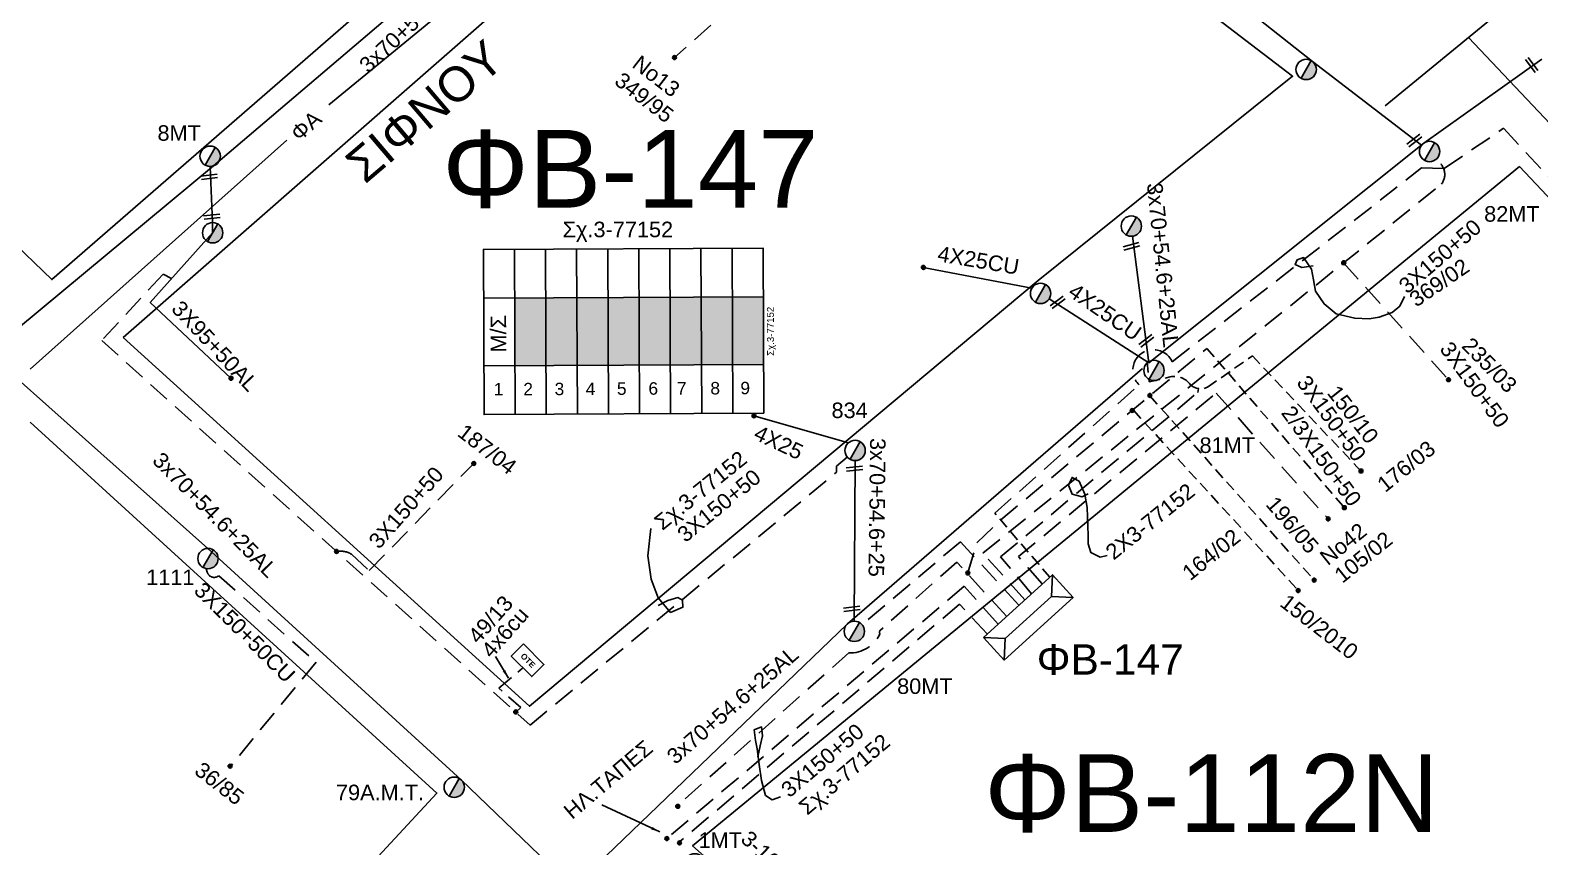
# Model space of a CAD drawing. Header units: millimetres. Extents: x -2449 to 9266, y 48 to 3905.
# Drawn here: x 7761.5 to 7936.4, y 3627.4 to 3722 of the extents above; entities that cross this region are included whole.
import ezdxf
from ezdxf.enums import TextEntityAlignment as Align

# ---------------------------------------------------------------- set-up
doc = ezdxf.new("R2010")
doc.units = ezdxf.units.MM
doc.linetypes.add('DASHED', pattern=[19.05, 12.7, -6.35])
for name, color, linetype in [('Pillar OTE', 7, 'Continuous'), ('Άγνωστα', 7, 'Continuous'), ('Ασφαλειοκιβώτια Χ.Τ 9 αναχωρήσεων', 7, 'Continuous'), ('Επιγραφές - Σχήματα', 7, 'Continuous'), ('Καλώδια ΧΤ   3x150+50CU', 7, 'DASHED'), ('Καλώδια ΧΤ   4x25CU', 7, 'DASHED'), ('Μηχανική τομή', 7, 'Continuous'), ('Στύλος ΦΜ', 7, 'Continuous'), ('Στύλος ΦΜ @ 1', 7, 'Continuous'), ('Συνδέσεις', 7, 'Continuous'), ('Συνεστραμμένα ΧΤ   3x70+54.6+25 AL', 7, 'SYN_LINE'), ('Υποσταθμός πόλεως', 7, 'Continuous'), ('Υπόβαθρο ΔΕΗ', 7, 'Continuous'), ('Υπόγεια Καλώδια Δικτύου ΧΤ   .075', 7, 'DASHED'), ('Υπόγεια καλώδια Παροχών ΧΤ   4x25', 7, 'DASHED'), ('Υπόγεια καλώδια Παροχών ΧΤ   4x6', 7, 'DASHED')]:
    doc.layers.add(name, color=color, linetype=linetype)
doc.styles.add('arial', font='arial.ttf')
doc.styles.get("Standard").update_dxf_attribs({"font": 'arial.ttf'})
doc.linetypes.add('SYN_LINE', pattern='A,0.5,-0.0001,["/\\/\\/\\/",Standard,S=0.1,R=0,X=0,Y=-0.05],-0.25', length=0.7501)
doc.dimstyles.new('ISO-25', dxfattribs={"dimtxt": 2.5, "dimasz": 2.5, "dimexe": 1.25, "dimexo": 0.625, "dimtad": 1, "dimtxsty": 'Standard', "dimcen": 2.5, "dimadec": 0, "dimazin": 0, "dimtfac": 1, "dimtmove": 0, "dimatfit": 3, "dimfxl": 0, "dimarcsym": 0})

# ---------------------------------------------------------------- blocks, each defined once
blk = doc.blocks.new('ΥΠΑΡΧΩΝ ΤΣΙΜΕΝΤΕΝΙΟΣ ΣΤΥΛΟΣ')
at = {"layer": 'Στύλος ΦΜ'}
blk.add_hatch(color=7, dxfattribs=at).paths.add_polyline_path([(-1.29, -2.28, 0.574793), (2.62, 0, 0.268822), (1.3, 2.27)])
at = {"layer": 'Στύλος ΦΜ', "color": 7}
blk.add_line((-1.29, -2.28), (1.3, 2.27), dxfattribs=at)
blk.add_circle((0, 0), 2.62, dxfattribs=at)
at = {"layer": 'Στύλος ΦΜ', "flags": 4}
for tag, p in [('ΑΡΙΘΜΟΣ', (-4.68, 8.05)), ('ΤΥΠΟΣ', (-4.91, 3.03))]:
    blk.add_attdef(tag, p, '', height=4, dxfattribs=at)
blk = doc.blocks.new('ΥΠΟΣΤΑΘΜΟΣ ΠΟΛΕΩΣ')
at = {"layer": 'Υποσταθμός πόλεως', "linetype": 'Continuous', "ltscale": 40}
blk.add_lwpolyline([(-8.57, 2.82), (8.57, 2.82), (8.57, -2.82), (-8.57, -2.82)], close=True, dxfattribs=at)
for points in [[(-5.75, 0), (-8.57, 2.82)], [(5.75, 0), (8.57, 2.82)], [(-8.57, -2.82), (-5.75, 0)], [(-5.75, 0), (5.75, 0)], [(8.57, -2.82), (5.75, 0)]]:
    blk.add_lwpolyline(points, dxfattribs=at)
at = {"layer": 'Υποσταθμός πόλεως', "linetype": 'SYN_LINE', "ltscale": 40, "flags": 1}
for tag, p in [('ΜΕΤΑΣΧΗΜΑΤΙΣΜΟΣ', (10.6, 2.39)), ('ΙΣΧΥΣ', (10.58, -0.41)), ('ΑΡΙΘΜΟΣ', (10.7, -3.13))]:
    blk.add_attdef(tag, p, '', height=1.8, dxfattribs=at)
blk = doc.blocks.new('ΑΣΦΑΛΕΙΟΚΙΒΩΤΙΟ ΥΠΟΣΤΑΘΜΟΥ 9 ΑΝΑΧΩΡΗΣΕΩΝ')
at = {"layer": 'Ασφαλειοκιβώτια Χ.Τ 9 αναχωρήσεων', "ltscale": 40}
for p, q in [((-23.8, 40.36), (24.02, 40.36)), ((-9.72, 40.36), (-9.72, -40.64)), ((9.94, 40.36), (9.94, -40.64)), ((-23.8, 31.36), (24.02, 31.36)), ((-23.8, 22.36), (24.02, 22.36)), ((-23.8, 13.36), (24.02, 13.36)), ((-23.8, 4.36), (24.02, 4.36)), ((-23.8, -4.64), (24.02, -4.64)), ((-23.8, -13.64), (24.02, -13.64)), ((-23.8, -22.64), (24.02, -22.64)), ((-23.8, -31.64), (24.02, -31.64))]:
    blk.add_line(p, q, dxfattribs=at)
at = {"layer": 'Ασφαλειοκιβώτια Χ.Τ 9 αναχωρήσεων'}
blk.add_lwpolyline([(-23.8, -40.64), (24.02, -40.64), (24.02, 40.36), (-23.8, 40.36)], close=True, dxfattribs=at)
for s, p in [('1', (-18.29, 37.57)), ('2', (-18.29, 29)), ('3', (-18.29, 19.93)), ('4', (-18.29, 10.91)), ('5', (-18.29, 1.89)), ('6', (-18.29, -7.24)), ('7', (-18.29, -15.48)), ('8', (-18.29, -25.17)), ('9', (-18.29, -33.86))]:
    blk.add_text(s, height=3.6, rotation=270, dxfattribs=at).set_placement(p)
at = {"layer": 'Ασφαλειοκιβώτια Χ.Τ 9 αναχωρήσεων', "ltscale": 40}
for tag, height, p in [('ΟΝΟΜΑ', 5, (-0.16, 44.31)), ('ΚΕΙΜΕΝΟ 1', 2, (17.06, 35.59)), ('ΚΕΙΜΕΝΟ 2', 2, (17.06, 26.88)), ('ΚΕΙΜΕΝΟ 3', 2, (17.06, 17.69)), ('ΚΕΙΜΕΝΟ 4', 2, (17.06, 8.71)), ('ΚΕΙΜΕΝΟ 5', 2, (17.06, -0.13)), ('ΚΕΙΜΕΝΟ 6', 2, (17.06, -9.05)), ('ΚΕΙΜΕΝΟ 7', 2, (17.06, -18.13)), ('ΚΕΙΜΕΝΟ 8', 2, (17.06, -26.85)), ('ΚΕΙΜΕΝΟ 9', 2, (17.06, -35.99)), ('ΣΧ', 2, (-0.1, -42.64))]:
    blk.add_attdef(tag, text='', height=height, dxfattribs=at).set_placement(p, align=Align.MIDDLE_CENTER)
blk = doc.blocks.new('_ΣΥΝΔΕΣΗ')
at = {"layer": 'Συνδέσεις', "linetype": 'SYN_LINE', "ltscale": 40}
blk.add_hatch(color=256, dxfattribs=at).paths.add_polyline_path([(0.5, -0.01, 1), (-0.5, -0.01, 1)])
at = {"layer": 'Συνδέσεις'}
blk.add_circle((0, -0.01), 0.5, dxfattribs=at)
blk = doc.blocks.new('ΜΗΧΑΝΙΚΗ ΤΟΜΗ')
at = {"layer": 'Μηχανική τομή', "ltscale": 40}
for p, q in [((-1.89, 0.78), (1.89, 0.78)), ((1.89, 0), (-1.89, 0))]:
    blk.add_line(p, q, dxfattribs=at)
blk = doc.blocks.new('PILLAR ΟΤΕ')
at = {"layer": 'Pillar OTE', "ltscale": 40}
blk.add_lwpolyline([(-3.31, 2.02), (3.39, 2.02), (3.39, -1.99), (-3.31, -1.99)], close=True, dxfattribs=at)
at = {"layer": 'Pillar OTE', "insert": (-1.81, 0.71), "char_height": 1.3575, "width": 109.961, "attachment_point": 1}
blk.add_mtext('{\\fArial|b1|i0|c161|p34;OTE}', dxfattribs=at)

msp = doc.modelspace()

# ---------------------------------------------------------------- hatches: boundary and pattern name
at = {"layer": 'Ασφαλειοκιβώτια Χ.Τ 9 αναχωρήσεων', "ltscale": 40}
for color, points in [(2, [(7817.63, 3690.95), (7817.67, 3683.09), (7821.27, 3683.11), (7821.23, 3690.97)]), (62, [(7821.23, 3690.97), (7821.27, 3683.11), (7824.87, 3683.12), (7824.83, 3690.99)]), (27, [(7824.83, 3690.99), (7824.87, 3683.12), (7828.47, 3683.14), (7828.43, 3691)]), (30, [(7828.43, 3691), (7828.47, 3683.14), (7832.07, 3683.16), (7832.03, 3691.02)]), (151, [(7832.03, 3691.02), (7832.07, 3683.16), (7835.67, 3683.18), (7835.63, 3691.04)]), (1, [(7835.63, 3691.04), (7835.67, 3683.18), (7839.27, 3683.19), (7839.23, 3691.05)]), (85, [(7839.23, 3691.05), (7839.27, 3683.19), (7842.87, 3683.21), (7842.83, 3691.07)]), (133, [(7842.83, 3691.07), (7842.87, 3683.21), (7846.47, 3683.23), (7846.43, 3691.09)])]:
    msp.add_hatch(color=color, dxfattribs=at).paths.add_polyline_path(points)

# ---------------------------------------------------------------- linework, layer by layer
at = {"layer": 'Άγνωστα', "color": 85, "linetype": 'DASHED', "ltscale": 0.2}
msp.add_lwpolyline([(7831.93, 3740.59), (7830.5, 3739.2), (7843.18, 3725.1), (7836.15, 3718.78)], dxfattribs=at)
at = {"layer": 'Άγνωστα', "color": 27, "linetype": 'SYN_LINE', "ltscale": 20}
msp.add_lwpolyline([(7936.58, 3718.62), (7922.91, 3708.87), (7891.07, 3683.43)], dxfattribs=at)
at = {"layer": 'Άγνωστα', "color": 27, "linetype": 'SYN_LINE', "ltscale": 15}
msp.add_lwpolyline([(7891.07, 3683.43), (7879.53, 3690.84)], dxfattribs=at)
at = {"layer": 'Άγνωστα', "color": 85, "linetype": 'SYN_LINE', "ltscale": 15}
msp.add_lwpolyline([(7856.3, 3674.18), (7845.35, 3677.3)], dxfattribs=at)
at = {"layer": 'Άγνωστα', "color": 85, "linetype": 'SYN_LINE', "ltscale": 20}
msp.add_lwpolyline([(7857.06, 3672.1), (7856.97, 3653.51)], dxfattribs=at)
at = {"layer": 'Επιγραφές - Σχήματα', "color": 85, "linetype": 'Continuous', "ltscale": 0.2}
msp.add_line((7791.26, 3709.24), (7761.54, 3682.7), dxfattribs=at)
msp.add_lwpolyline([(7831.99, 3742.78), (7796.11, 3713.31)], dxfattribs=at)
at = {"layer": 'Επιγραφές - Σχήματα', "linetype": 'Continuous', "ltscale": 0.2}
for points in [[(7920.68, 3691.11), (7920.13, 3690), (7919.27, 3689.27), (7917.74, 3688.72), (7916.58, 3688.54), (7914.93, 3688.6), (7912.79, 3689.09), (7911.38, 3690.25), (7910.4, 3691.72), (7910.16, 3693.06), (7909.91, 3694.28), (7909, 3695.63), (7908.26, 3695.38), (7908.02, 3694.83), (7908.81, 3694.47), (7910.1, 3694.65)], [(7886.24, 3661.11), (7885.45, 3660.93), (7884.35, 3661.48), (7884.04, 3662.46), (7884.04, 3663.44), (7883.92, 3666.68), (7883.67, 3668.21), (7883, 3669.73), (7882.2, 3670.16), (7881.78, 3669.25), (7882.2, 3668.21), (7883.37, 3667.9), (7884.04, 3668.27)], [(7833.42, 3664.25), (7833.04, 3661.07), (7833.43, 3658.36), (7834.24, 3656.22), (7835.69, 3654.52), (7837.12, 3655.12), (7837.07, 3655.95), (7836.54, 3656.24), (7835.36, 3655.9), (7834.24, 3655.33)], [(7848.41, 3633.16), (7847.45, 3632.81), (7846.67, 3633.33), (7846.23, 3635.07), (7845.97, 3636.9), (7845.71, 3638.73), (7845.53, 3639.69), (7845.36, 3640.91), (7846.23, 3641.26), (7846.32, 3640.21), (7846.06, 3639.08), (7845.79, 3637.78)]]:
    msp.add_lwpolyline(points, dxfattribs=at)
at = {"layer": 'Επιγραφές - Σχήματα', "color": 85, "linetype": 'DASHED', "ltscale": 0.2}
msp.add_lwpolyline([(7798.74, 3661.26), (7800.77, 3659.36), (7812.89, 3671.77)], dxfattribs=at)
msp.add_arc((7797.52, 3659.32), 2.29, 57.9113, 101.2157, dxfattribs=at)
at = {"layer": 'Καλώδια ΧΤ   3x150+50CU', "color": 30, "ltscale": 0.2}
msp.add_lwpolyline([(7781.92, 3659.59), (7782.03, 3659.19, 0.538826), (7783.37, 3658.77)], format="xyb", dxfattribs=at)
msp.add_lwpolyline([(7783.37, 3658.77), (7794.63, 3648.75), (7784.69, 3636.67)], dxfattribs=at)
at = {"layer": 'Καλώδια ΧΤ   4x25CU', "color": 27, "linetype": 'SYN_LINE', "ltscale": 15}
msp.add_lwpolyline([(7877.52, 3692.06), (7864.96, 3694.48)], dxfattribs=at)
at = {"layer": 'Συνεστραμμένα ΧΤ   3x70+54.6+25 AL', "color": 85, "linetype": 'Continuous', "ltscale": 0.2}
for p, q in [((7918.43, 3713.19), (7986.71, 3769.18)), ((7954.3, 3693.32), (7928.1, 3721.12))]:
    msp.add_line(p, q, dxfattribs=at)
at = {"layer": 'Συνεστραμμένα ΧΤ   3x70+54.6+25 AL', "color": 30, "ltscale": 20}
for p, q in [((7885.86, 3737.45), (7910.03, 3718.33)), ((7910.03, 3718.33), (7922.66, 3708.63)), ((7756.83, 3684.44), (7782.12, 3661.93)), ((7782.12, 3661.93), (7811.43, 3635.14)), ((7811.43, 3635.14), (7823.8, 3623.26))]:
    msp.add_line(p, q, dxfattribs=at)
at = {"layer": 'Συνεστραμμένα ΧΤ   3x70+54.6+25 AL', "color": 85, "ltscale": 20}
for p, q in [((7782.75, 3706.25), (7808.04, 3727.79)), ((7756.64, 3684.57), (7782.75, 3706.25))]:
    msp.add_line(p, q, dxfattribs=at)
at = {"layer": 'Συνεστραμμένα ΧΤ   3x70+54.6+25 AL', "color": 27, "ltscale": 20}
for p, q in [((7856.15, 3653.18), (7890.36, 3682.77)), ((7825.23, 3623.47), (7856.15, 3653.18))]:
    msp.add_line(p, q, dxfattribs=at)
at = {"layer": 'Συνεστραμμένα ΧΤ   3x70+54.6+25 AL', "color": 27, "linetype": 'SYN_LINE', "ltscale": 15}
msp.add_lwpolyline([(7891.07, 3683.43), (7889.2, 3698.1)], dxfattribs=at)
at = {"layer": 'Υπόβαθρο ΔΕΗ'}
for points in [[(7728.05, 3727.73), (7733.86, 3734.27), (7751.79, 3751.5), (7779, 3773.06), (7804.19, 3793.79), (7815.87, 3803.4), (7830.65, 3785.19), (7848.38, 3766.05), (7800.12, 3724.42), (7764.02, 3693.08), (7728.05, 3727.73)], [(7772.31, 3686.37), (7855.66, 3759.39), (7887.58, 3732.09), (7907.72, 3716.62), (7878.27, 3692.98), (7819.34, 3643.65), (7772.31, 3686.37)], [(7934.02, 3706.16), (7977.2, 3660.36), (7899.96, 3572.89), (7838.25, 3627.47), (7934.02, 3706.16)], [(7737.23, 3556.57), (7808.63, 3633.6), (7761.52, 3676.54)]]:
    msp.add_lwpolyline(points, dxfattribs=at)
at = {"layer": 'Υπόγεια Καλώδια Δικτύου ΧΤ   .075', "color": 30, "linetype": 'DASHED', "ltscale": 0.2}
msp.add_line((7913.64, 3695.03), (7925.78, 3681.47), dxfattribs=at)
at = {"layer": 'Υπόγεια Καλώδια Δικτύου ΧΤ   .075', "color": 133, "linetype": 'DASHED', "ltscale": 0.2}
for points in [[(7925.3, 3705.95), (7932.17, 3710.6), (7978.38, 3660.48), (7975.26, 3657.17), (7978.53, 3654.46), (7975.77, 3651.8)], [(7893.78, 3683.56), (7922.67, 3706), (7925.3, 3705.95)], [(7873.25, 3666.01), (7889.94, 3680.87)]]:
    msp.add_lwpolyline(points, dxfattribs=at)
at = {"layer": 'Υπόγεια Καλώδια Δικτύου ΧΤ   .075', "color": 85, "linetype": 'Continuous', "ltscale": 0.1}
msp.add_lwpolyline([(7782.37, 3706.18), (7782.66, 3699.67), (7782.66, 3698.5), (7775.44, 3690.43), (7784.78, 3681.64)], dxfattribs=at)
at = {"layer": 'Υπόγεια Καλώδια Δικτύου ΧΤ   .075', "color": 30, "linetype": 'DASHED', "ltscale": 0.2}
msp.add_lwpolyline([(7876.72, 3655.99), (7871.86, 3661.38), (7924.95, 3704.12)], dxfattribs=at)
at = {"layer": 'Υπόγεια Καλώδια Δικτύου ΧΤ   .075', "color": 85, "linetype": 'DASHED', "ltscale": 0.2}
for points in [[(7777.9, 3693.18), (7776.91, 3693.72), (7769.81, 3686), (7819.42, 3641.47), (7854.92, 3670.75), (7854.92, 3671.48), (7856.15, 3672.52)], [(7876.04, 3655.37), (7869.25, 3662.7), (7857.87, 3653.09)]]:
    msp.add_lwpolyline(points, dxfattribs=at)
at = {"layer": 'Υπόγεια Καλώδια Δικτύου ΧΤ   .075', "color": 151, "linetype": 'DASHED', "ltscale": 0.2}
msp.add_lwpolyline([(7873.93, 3665.25), (7897.8, 3685.1)], dxfattribs=at)
at = {"layer": 'Υπόγεια Καλώδια Δικτύου ΧΤ   .075', "color": 27, "linetype": 'DASHED', "ltscale": 0.1}
msp.add_lwpolyline([(7890.87, 3683.56), (7891.11, 3681.22), (7893.55, 3681.8, -0.286028), (7895.77, 3681.05, 0.352997), (7897.88, 3680.62), (7903.07, 3684.23), (7915.65, 3670.9)], format="xyb", dxfattribs=at)
at = {"layer": 'Υπόγεια Καλώδια Δικτύου ΧΤ   .075', "color": 151, "linetype": 'DASHED', "ltscale": 0.1}
for points in [[(7897.8, 3685.1), (7913.72, 3666.66)], [(7891.21, 3679.61), (7910.23, 3658.26), (7910.38, 3658.42)], [(7889.3, 3677.93), (7908.26, 3657.2)]]:
    msp.add_lwpolyline(points, dxfattribs=at)
at = {"layer": 'Υπόγεια Καλώδια Δικτύου ΧΤ   .075', "color": 27, "linetype": 'DASHED', "ltscale": 0.2}
msp.add_lwpolyline([(7877.5, 3656.69), (7873.91, 3660.96), (7896.75, 3680.01), (7896.82, 3680.45)], dxfattribs=at)
at = {"layer": 'Υπόγεια Καλώδια Δικτύου ΧΤ   .075', "color": 1, "linetype": 'DASHED', "ltscale": 0.2}
msp.add_lwpolyline([(7878.73, 3657.82), (7875.97, 3660.98), (7898.88, 3679.93), (7911.85, 3665.35)], dxfattribs=at)
at = {"layer": 'Υπόγεια Καλώδια Δικτύου ΧΤ   .075', "color": 133, "linetype": 'DASHED', "ltscale": 0.1}
msp.add_lwpolyline([(7879.6, 3658.61), (7873.25, 3666.01)], dxfattribs=at)
at = {"layer": 'Υπόγεια Καλώδια Δικτύου ΧΤ   .075', "color": 151, "linetype": 'DASHED', "ltscale": 0.2}
msp.add_lwpolyline([(7874.6, 3654.07), (7868.84, 3660.36), (7860, 3652.48, 0.36532), (7859.94, 3652.04, -0.31048), (7856.32, 3649.85), (7836.42, 3632.07)], format="xyb", dxfattribs=at)
at = {"layer": 'Υπόγεια Καλώδια Δικτύου ΧΤ   .075', "color": 2, "linetype": 'DASHED', "ltscale": 0.2}
msp.add_lwpolyline([(7873.63, 3653.18), (7869.69, 3657.55), (7835.38, 3628.44)], dxfattribs=at)
at = {"layer": 'Υπόγεια Καλώδια Δικτύου ΧΤ   .075', "color": 62, "linetype": 'DASHED', "ltscale": 0.2}
msp.add_lwpolyline([(7872.36, 3652.03), (7869.14, 3655.47), (7836.82, 3628.02, 0.67651), (7836.82, 3628.02, -4.541304)], format="xyb", dxfattribs=at)
at = {"layer": 'Υπόγεια Καλώδια Δικτύου ΧΤ   .075', "color": 30, "linetype": 'DASHED', "ltscale": 0.2}
msp.add_arc((7923.51, 3705.25), 1.84, 322.0094, 66.2518, dxfattribs=at)
at = {"layer": 'Υπόγεια Καλώδια Δικτύου ΧΤ   .075', "color": 133, "linetype": 'DASHED', "ltscale": 0.2}
msp.add_arc((7891.61, 3682.58), 2.38, 24.3752, 225.6966, dxfattribs=at)
at = {"layer": 'Υπόγεια καλώδια Παροχών ΧΤ   4x25', "color": 151, "linetype": 'DASHED', "ltscale": 0.2}
msp.add_lwpolyline([(7870.08, 3659.01), (7871.16, 3662.6), (7873.93, 3665.25)], dxfattribs=at)
at = {"layer": 'Υπόγεια καλώδια Παροχών ΧΤ   4x6', "color": 85, "linetype": 'DASHED', "ltscale": 0.15}
msp.add_lwpolyline([(7817.82, 3643.01), (7818.34, 3643.5), (7815.82, 3645.73), (7818.54, 3648.06)], dxfattribs=at)

# ---------------------------------------------------------------- block references
at = {"layer": 'Pillar OTE', "xscale": 0.5, "yscale": 0.5, "zscale": 0.5, "rotation": 315.0162051115377}
msp.add_blockref('PILLAR ΟΤΕ', (7819.12, 3648.99), dxfattribs=at)
at = {"layer": 'Ασφαλειοκιβώτια Χ.Τ 9 αναχωρήσεων', "color": 1, "ltscale": 40}
ref = msp.add_blockref('ΑΣΦΑΛΕΙΟΚΙΒΩΤΙΟ ΥΠΟΣΤΑΘΜΟΥ 9 ΑΝΑΧΩΡΗΣΕΩΝ', (7830.2, 3687.04), dxfattribs=dict(at, xscale=0.3999999999999899, yscale=0.3999999999999899, zscale=0.3999999999999899, rotation=90.27554774931103))
ref.add_attrib('ΣΧ', 'Σχ.3-77152', dxfattribs={"ltscale": 40, "height": 0.8, "rotation": 90.2755}).set_placement((7847.26, 3687.08), align=Align.MIDDLE_CENTER)
at = {"layer": 'Μηχανική τομή'}
for p, xscale, yscale, zscale, rotation in [((7935.56, 3718.05), 0.4999999999998146, 0.4999999999998146, 0.4999999999998146, 126.4107232170818), ((7921.72, 3709.33), 0.499999999999879, 0.499999999999879, 0.499999999999879, 217.4717315120213), ((7782.29, 3704.78), 0.4999999999999316, 0.4999999999999316, 0.4999999999999316, 6.554648406964533), ((7782.6, 3700.17), 0.4999999999999316, 0.4999999999999316, 0.4999999999999316, 6.554648406964533), ((7889.11, 3696.73), 0.4999999999999487, 0.4999999999999487, 0.4999999999999487, 15.73732168173482), ((7880.39, 3690.59), 0.499999999999879, 0.499999999999879, 0.499999999999879, 217.4717315120213), ((7890.67, 3686.13), 0.499999999999879, 0.499999999999879, 0.499999999999879, 217.4717315120213), ((7856.97, 3671.37), 0.4999999999998966, 0.4999999999998966, 0.4999999999998966, 186.5123939374035), ((7856.67, 3655.13), 0.4999999999998966, 0.4999999999998966, 0.4999999999998966, 186.5123939374035)]:
    msp.add_blockref('ΜΗΧΑΝΙΚΗ ΤΟΜΗ', p, dxfattribs=dict(at, xscale=xscale, yscale=yscale, zscale=zscale, rotation=rotation))
at = {"layer": 'Στύλος ΦΜ @ 1', "ltscale": 40, "xscale": 0.4499999999998181, "yscale": 0.4499999999998181, "zscale": 0.4499999999998181}
for p in [(7909.3, 3717.41), (7782.66, 3698.5), (7889.05, 3699.27), (7878.54, 3691.47)]:
    msp.add_blockref('ΥΠΑΡΧΩΝ ΤΣΙΜΕΝΤΕΝΙΟΣ ΣΤΥΛΟΣ', p, dxfattribs=at)
at = {"layer": 'Στύλος ΦΜ @ 1', "ltscale": 40}
ref = msp.add_blockref('ΥΠΑΡΧΩΝ ΤΣΙΜΕΝΤΕΝΙΟΣ ΣΤΥΛΟΣ', (7782.37, 3707.36), dxfattribs=dict(at, xscale=0.4499999999998181, yscale=0.4499999999998181, zscale=0.4499999999998181))
ref.add_attrib('ΤΥΠΟΣ', '8ΜΤ', (7776.27, 3709.15), dxfattribs={"layer": 'Στύλος ΦΜ', "height": 1.8, "flags": 4})
ref = msp.add_blockref('ΥΠΑΡΧΩΝ ΤΣΙΜΕΝΤΕΝΙΟΣ ΣΤΥΛΟΣ', (7923.59, 3707.91), dxfattribs=dict(at, xscale=0.4499999999998181, yscale=0.4499999999998181, zscale=0.4499999999998181))
ref.add_attrib('ΤΥΠΟΣ', '82ΜΤ', (7929.91, 3699.78), dxfattribs={"layer": 'Στύλος ΦΜ', "height": 1.8, "flags": 4})
ref = msp.add_blockref('ΥΠΑΡΧΩΝ ΤΣΙΜΕΝΤΕΝΙΟΣ ΣΤΥΛΟΣ', (7891.68, 3682.55), dxfattribs=dict(at, xscale=0.4499999999998181, yscale=0.4499999999998181, zscale=0.4499999999998181))
ref.add_attrib('ΤΥΠΟΣ', '81ΜΤ', (7896.95, 3672.99), dxfattribs={"layer": 'Στύλος ΦΜ', "height": 1.8, "flags": 4})
ref = msp.add_blockref('ΥΠΑΡΧΩΝ ΤΣΙΜΕΝΤΕΝΙΟΣ ΣΤΥΛΟΣ', (7857.06, 3673.28), dxfattribs=dict(at, xscale=0.4499999999998181, yscale=0.4499999999998181, zscale=0.4499999999998181))
ref.add_attrib('ΑΡΙΘΜΟΣ', '834', (7854.33, 3677.03), dxfattribs={"layer": 'Στύλος ΦΜ', "height": 1.8, "flags": 4})
ref = msp.add_blockref('ΥΠΑΡΧΩΝ ΤΣΙΜΕΝΤΕΝΙΟΣ ΣΤΥΛΟΣ', (7782.12, 3660.76), dxfattribs=dict(at, xscale=0.4499999999998181, yscale=0.4499999999998181, zscale=0.4499999999998181))
ref.add_attrib('ΤΥΠΟΣ', '1111', (7774.96, 3657.69), dxfattribs={"layer": 'Στύλος ΦΜ', "height": 1.8, "flags": 4})
ref = msp.add_blockref('ΥΠΑΡΧΩΝ ΤΣΙΜΕΝΤΕΝΙΟΣ ΣΤΥΛΟΣ', (7856.97, 3652.33), dxfattribs=dict(at, xscale=0.4499999999998181, yscale=0.4499999999998181, zscale=0.4499999999998181))
ref.add_attrib('ΤΥΠΟΣ', '80ΜΤ', (7861.93, 3645.08), dxfattribs={"layer": 'Στύλος ΦΜ', "height": 1.8, "flags": 4})
ref = msp.add_blockref('ΥΠΑΡΧΩΝ ΤΣΙΜΕΝΤΕΝΙΟΣ ΣΤΥΛΟΣ', (7810.64, 3634.27), dxfattribs=dict(at, xscale=0.4499999999998181, yscale=0.4499999999998181, zscale=0.4499999999998181))
ref.add_attrib('ΤΥΠΟΣ', '79Α.Μ.Τ.', (7796.94, 3632.77), dxfattribs={"layer": 'Στύλος ΦΜ', "height": 1.8, "flags": 4})
ref = msp.add_blockref('ΥΠΑΡΧΩΝ ΤΣΙΜΕΝΤΕΝΙΟΣ ΣΤΥΛΟΣ', (7838.49, 3625.39), dxfattribs=dict(at, xscale=0.4499999999998181, yscale=0.4499999999998181, zscale=0.4499999999998181))
ref.add_attrib('ΤΥΠΟΣ', '1ΜΤ', (7838.93, 3627.24), dxfattribs={"layer": 'Στύλος ΦΜ', "height": 1.8, "flags": 4})
at = {"layer": 'Συνδέσεις', "xscale": 0.4500000000000455, "yscale": 0.4500000000000455, "zscale": 0.4500000000000455}
for p in [(7836.15, 3718.79), (7864.97, 3694.49), (7913.65, 3695.03), (7784.79, 3681.65), (7925.78, 3681.48), (7891.19, 3679.66), (7845.35, 3677.3), (7889.16, 3677.91), (7812.9, 3671.78), (7915.65, 3670.91), (7913.72, 3666.66), (7911.85, 3665.36), (7797, 3661.59), (7870.12, 3659.09), (7910.23, 3658.27), (7908.37, 3657.06), (7817.76, 3643), (7784.68, 3636.72), (7836.52, 3632.07), (7835.26, 3628.33), (7836.73, 3627.83)]:
    msp.add_blockref('_ΣΥΝΔΕΣΗ', p, dxfattribs=at)
at = {"layer": 'Υποσταθμός πόλεως', "xscale": 0.6295510150316996, "yscale": 0.6295510150316996, "zscale": 0.6295510150316996, "rotation": 42.25940775473569}
msp.add_blockref('ΥΠΟΣΤΑΘΜΟΣ ΠΟΛΕΩΣ', (7877.12, 3653.95), dxfattribs=at)

# ---------------------------------------------------------------- texts
at = {"layer": 'Άγνωστα', "linetype": 'SYN_LINE', "ltscale": 20, "char_height": 1.8, "width": 69.1904, "attachment_point": 1, "style": 'arial'}
for s, insert, rotation in [('3X150+50', (7919.83, 3692.7), 40.6453), ('3X95+50AL', (7779.08, 3690.82), 313.1243), ('3x70+54.6+25', (7860.6, 3674.71), 269.3531)]:
    msp.add_mtext(s, dxfattribs=dict(at, insert=insert, rotation=rotation))
at = {"layer": 'Επιγραφές - Σχήματα', "insert": (7797.7, 3707.1), "char_height": 4, "width": 157.7424, "attachment_point": 1, "rotation": 40.4469}
msp.add_mtext('ΣΙΦΝΟΥ', dxfattribs=at)
at = {"layer": 'Επιγραφές - Σχήματα', "linetype": 'SYN_LINE', "ltscale": 20, "char_height": 1.8, "width": 69.1904, "attachment_point": 1, "style": 'arial'}
for s, insert, rotation in [('No13', (7832.21, 3719.19), 322.3027), ('349/95', (7830.16, 3717.23), 322.3027), ('369/02', (7921.03, 3691.3), 34.3371), ('\\A1;M/Σ', (7814.87, 3684.62), 90.3448), ('235/03', (7928.49, 3686.55), 314.4507), ('187/04', (7811.97, 3676.49), 322.3027), ('Σχ.3-77152', (7833.61, 3665.35), 38.8275), ('\\pt5.4;150/2010', (7907.22, 3656.78), 322.3027), ('36/85', (7781.51, 3637.35), 322.3027), ('3-105639', (7844.92, 3629.41), 316.5785)]:
    msp.add_mtext(s, dxfattribs=dict(at, insert=insert, rotation=rotation))
at = {"layer": 'Επιγραφές - Σχήματα', "color": 85, "linetype": 'Continuous', "ltscale": 0.2, "insert": (7791.5, 3710.32), "char_height": 1.8, "width": 16.5569, "attachment_point": 1, "rotation": 41.8734}
msp.add_mtext('ΦΑ', dxfattribs=at)
at = {"layer": 'Επιγραφές - Σχήματα', "attachment_point": 1}
for s, insert, char_height, width in [('ΦΒ-147', (7809.24, 3710.41), 9, 103.4348), ('ΦΒ-147', (7878.09, 3650.83), 3.518, 40.4283), ('ΦΒ-112N', (7872.01, 3638.1), 9, 103.4348)]:
    msp.add_mtext(s, dxfattribs=dict(at, insert=insert, char_height=char_height, width=width))
at = {"layer": 'Επιγραφές - Σχήματα', "linetype": 'Continuous', "insert": (7823.19, 3699.78), "char_height": 1.8, "width": 18.2103, "attachment_point": 1}
msp.add_mtext('Σχ.3-77152', dxfattribs=at)
at = {"layer": 'Επιγραφές - Σχήματα', "linetype": 'DASHED', "ltscale": 0.1, "char_height": 1.8, "width": 69.1904, "attachment_point": 1, "style": 'arial'}
for s, insert, rotation in [('150/10', (7913.05, 3681.03), 308.3462), ('176/03', (7917.32, 3669.74), 38.821), ('196/05', (7905.88, 3668.16), 310.7907), ('Nο42', (7910.68, 3661.27), 38.821), ('164/02', (7894.74, 3659.52), 38.821), ('105/02', (7912.36, 3659.22), 38.821), ('Σχ.3-77152', (7850.35, 3632.33), 40.231), ('ΗΛ.ΤΑΠΕΣ', (7823.12, 3631.84), 40.231)]:
    msp.add_mtext(s, dxfattribs=dict(at, insert=insert, rotation=rotation))
at = {"layer": 'Καλώδια ΧΤ   3x150+50CU', "ltscale": 40, "insert": (7781.64, 3658.2), "char_height": 1.8, "width": 69.1904, "attachment_point": 1, "rotation": 315.1293, "style": 'arial'}
msp.add_mtext('3X150+50CU', dxfattribs=at)
at = {"layer": 'Καλώδια ΧΤ   4x25CU', "ltscale": 40, "char_height": 1.8, "width": 69.1904, "attachment_point": 1, "style": 'arial'}
for insert, rotation in [((7866.81, 3696.99), 350.3832), ((7882.62, 3692.78), 325.1857)]:
    msp.add_mtext('4X25CU', dxfattribs=dict(at, insert=insert, rotation=rotation))
at = {"layer": 'Συνεστραμμένα ΧΤ   3x70+54.6+25 AL', "style": 'arial'}
for rotation, p in [(43.0742, (7800.68, 3716.89)), (275.79, (7890.85, 3704.18)), (314.7713, (7775.56, 3671.99)), (41.0317, (7836.24, 3636.83))]:
    msp.add_text('3x70+54.6+25AL', height=1.8, rotation=rotation, dxfattribs=at).set_placement(p)
at = {"layer": 'Υπόγεια Καλώδια Δικτύου ΧΤ   .075', "linetype": 'DASHED', "ltscale": 0.1, "char_height": 1.8, "width": 69.1904, "attachment_point": 1, "style": 'arial'}
for s, insert, rotation in [('3X150+50', (7926.13, 3686.09), 306.2041), ('3X150+50', (7909.56, 3682.19), 306.2041), ('2/3X150+50', (7907.78, 3678.68), 306.2041), ('3X150+50', (7800.57, 3662.94), 48.6304), ('3X150+50', (7836.27, 3663.93), 39.3821), ('2X3-77152', (7885.87, 3661.91), 38.821), ('49/13', (7812.08, 3651.95), 48.6304), ('4x6cu', (7813.61, 3650.29), 48.6304), ('3X150+50', (7848.29, 3634.35), 40.231)]:
    msp.add_mtext(s, dxfattribs=dict(at, insert=insert, rotation=rotation))
at = {"layer": 'Υπόγεια καλώδια Παροχών ΧΤ   4x25', "linetype": 'DASHED', "ltscale": 0.1, "insert": (7845.95, 3676.29), "char_height": 1.8, "width": 69.1904, "attachment_point": 1, "rotation": 334.6609, "style": 'arial'}
msp.add_mtext('4X25', dxfattribs=at)

# ---------------------------------------------------------------- leaders
at = {"layer": 'Επιγραφές - Σχήματα', "ltscale": 40}
for points in [[(7816.91, 3646.91), (7815.42, 3649.4)], [(7834.43, 3629.1), (7827.74, 3632.24)]]:
    msp.add_leader(points, dimstyle='ISO-25', override={"dimasz": 1, "dimtad": 0}, dxfattribs=at)

doc.saveas('drawing.dxf')
